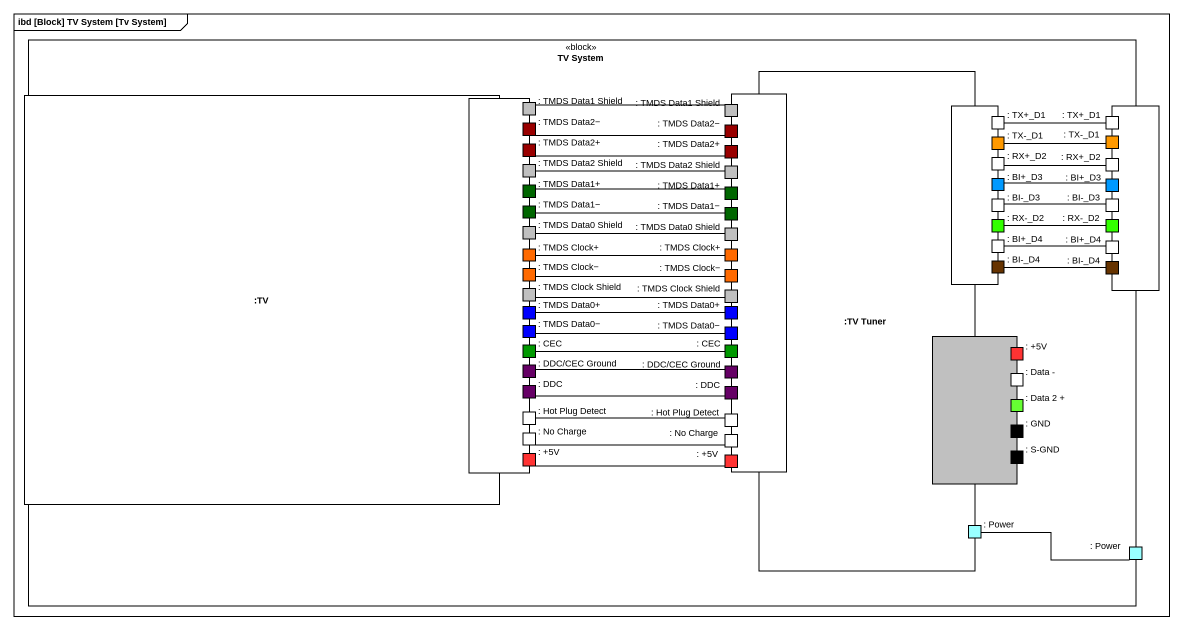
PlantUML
@startuml
mainframe ibd [Block] TV System [Tv System]
rectangle "TV System" as TV_System <<block>> {
  rectangle ":TV Tuner" as TV_Tuner {
    port " " as port2
    port " " as port3
    port " " as port5 #C0C0C0
    port ": Power" as Power #99FFFF
  }
  rectangle ":TV" as TV {
    port " " as port1
  }
  port ": TMDS Data1 Shield" as TMDS_Data1_Shield #C0C0C0
  port ": TMDS Data2−" as TMDS_Data2 #990000
  port ": TMDS Data1 Shield" as TMDS_Data1_Shield_2 #C0C0C0
  port ": TMDS Data2−" as TMDS_Data2_2 #990000
  port ": TX+_D1" as TX_D1 #FFFFFF
  port ": TX+_D1" as TX_D1_2 #FFFFFF
  port " " as port4
  port ": TMDS Data2+" as TMDS_Data2_3 #990000
  port ": TMDS Data2 Shield" as TMDS_Data2_Shield #C0C0C0
  port ": TMDS Data2+" as TMDS_Data2_4 #990000
  port ": TMDS Data2 Shield" as TMDS_Data2_Shield_2 #C0C0C0
  port ": TX-_D1" as TX_D1_3 #FF9900
  port ": RX+_D2" as RX_D2 #FFFFFF
  port ": TX-_D1" as TX_D1_4 #FF9900
  port ": RX+_D2" as RX_D2_2 #FFFFFF
  port ": TMDS Data1+" as TMDS_Data1 #006600
  port ": TMDS Data1−" as TMDS_Data1_2 #006600
  port ": TMDS Data1+" as TMDS_Data1_3 #006600
  port ": TMDS Data1−" as TMDS_Data1_4 #006600
  port ": BI+_D3" as BI_D3 #0099FF
  port ": BI-_D3" as BI_D3_2 #FFFFFF
  port ": BI+_D3" as BI_D3_3 #0099FF
  port ": BI-_D3" as BI_D3_4 #FFFFFF
  port ": TMDS Data0 Shield" as TMDS_Data0_Shield #C0C0C0
  port ": TMDS Data0 Shield" as TMDS_Data0_Shield_2 #C0C0C0
  port ": RX-_D2" as RX_D2_3 #33FF00
  port ": BI+_D4" as BI_D4 #FFFFFF
  port ": RX-_D2" as RX_D2_4 #33FF00
  port ": BI+_D4" as BI_D4_2 #FFFFFF
  port ": TMDS Clock−" as TMDS_Clock #FF6A00
  port ": TMDS Clock+" as TMDS_Clock_2 #FF6A00
  port ": TMDS Clock−" as TMDS_Clock_3 #FF6A00
  port ": TMDS Clock+" as TMDS_Clock_4 #FF6A00
  port ": BI-_D4" as BI_D4_3 #663300
  port ": BI-_D4" as BI_D4_4 #663300
  port ": TMDS Clock Shield" as TMDS_Clock_Shield #C0C0C0
  port ": TMDS Data0−" as TMDS_Data0 #0000FF
  port ": TMDS Data0+" as TMDS_Data0_2 #0000FF
  port ": TMDS Clock Shield" as TMDS_Clock_Shield_2 #C0C0C0
  port ": TMDS Data0+" as TMDS_Data0_3 #0000FF
  port ": CEC" as CEC #009900
  port ": CEC" as CEC_2 #009900
  port ": TMDS Data0−" as TMDS_Data0_4 #0000FF
  port ": +5V" as p5V #FF3333
  port ": DDC/CEC Ground" as DDC_CEC_Ground #660066
  port ": DDC" as DDC #660066
  port ": DDC/CEC Ground" as DDC_CEC_Ground_2 #660066
  port ": DDC" as DDC_2 #660066
  port ": Data -" as Data #FFFFFF
  port ": Data 2 +" as Data_2 #66FF33
  port ": Hot Plug Detect" as Hot_Plug_Detect #FFFFFF
  port ": No Charge" as No_Charge #FFFFFF
  port ": Hot Plug Detect" as Hot_Plug_Detect_2 #FFFFFF
  port ": No Charge" as No_Charge_2 #FFFFFF
  port ": GND" as GND #000000
  port ": +5V" as p5V_2 #FF3333
  port ": +5V" as p5V_3 #FF3333
  port ": S-GND" as S_GND #000000
  port ": Power" as Power_2 #99FFFF
}
TMDS_Data1_Shield -right- TMDS_Data1_Shield_2
TMDS_Data2 -right- TMDS_Data2_2
TX_D1 -right- TX_D1_2
TMDS_Data2_3 -right- TMDS_Data2_4
TMDS_Data2_Shield_2 -left- TMDS_Data2_Shield
RX_D2 -right- RX_D2_2
TX_D1_4 -left- TX_D1_3
TMDS_Data1_3 -left- TMDS_Data1
TMDS_Data1_4 -left- TMDS_Data1_2
BI_D3_2 -right- BI_D3_4
BI_D3_3 -left- BI_D3
TMDS_Data0_Shield_2 -left- TMDS_Data0_Shield
RX_D2_3 -right- RX_D2_4
BI_D4 -right- BI_D4_2
TMDS_Clock -right- TMDS_Clock_3
TMDS_Clock_2 -right- TMDS_Clock_4
BI_D4_3 -right- BI_D4_4
TMDS_Data0_2 -right- TMDS_Data0_3
TMDS_Clock_Shield_2 -left- TMDS_Clock_Shield
CEC_2 -left- CEC
TMDS_Data0_4 -left- TMDS_Data0
DDC_CEC_Ground_2 -left- DDC_CEC_Ground
DDC_2 -left- DDC
Hot_Plug_Detect -right- Hot_Plug_Detect_2
No_Charge -right- No_Charge_2
p5V_3 -left- p5V_2
Power -right- Power_2
@enduml
